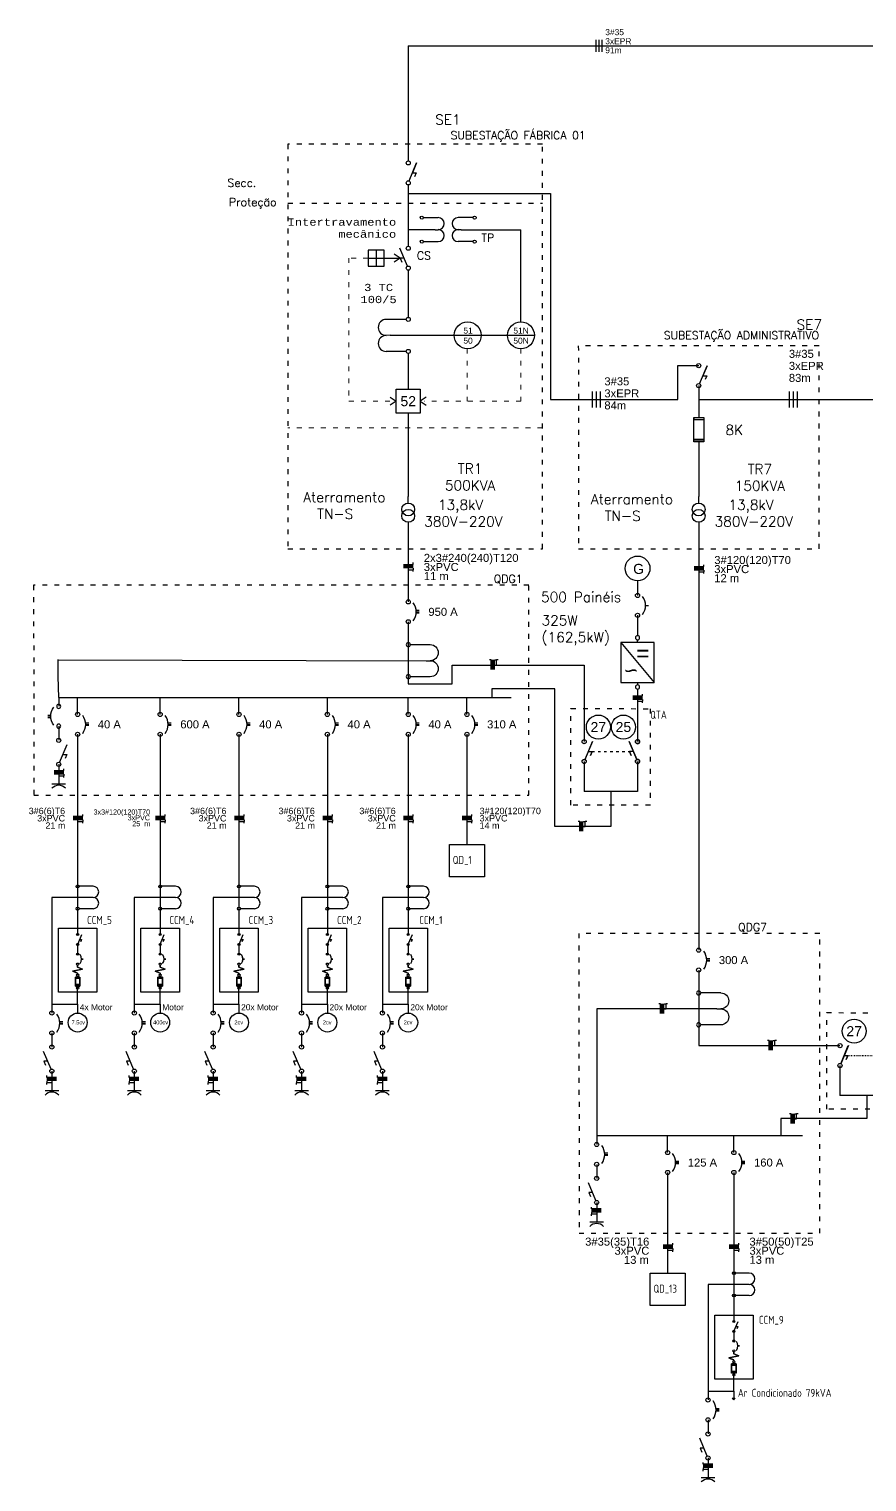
# Model space of a CAD drawing. Header units: millimetres. Extents: x -154 to 667, y 29 to 607.
# Drawn here: x 37.1 to 245.9, y 29.5 to 391.7 of the extents above; entities that cross this region are included whole.
import ezdxf
from ezdxf.enums import TextEntityAlignment as Align

# ---------------------------------------------------------------- set-up
doc = ezdxf.new("R2010")
doc.units = ezdxf.units.MM
doc.header["$LTSCALE"] = 0.1
doc.linetypes.add('ACAD_ISO03W100', pattern=[30, 12, -18])
doc.layers.get('0').update_dxf_attribs({"color": 1})
for name, color, linetype in [('Alimentadores', 1, 'Continuous'), ('barramento mt', 9, 'Continuous'), ('Componentes', 3, 'Continuous'), ('linha 01', 1, 'Continuous'), ('linha01 tracejada', 1, 'ACAD_ISO03W100'), ('SYMS', 245, 'Continuous'), ('textosx', 2, 'Continuous')]:
    doc.layers.add(name, color=color, linetype=linetype)
doc.styles.get("Standard").update_dxf_attribs({"font": 'arial.ttf'})
doc.styles.add('WD', font='romans.shx')
doc.styles.add('WD_IEC', font='isocp2.shx', dxfattribs={"width": 0.9, "height": 4})

# ---------------------------------------------------------------- blocks, each defined once
blk = doc.blocks.new('HFU0')
for p, q in [((-0.188, -0.078), (-0.188, 0.078)), ((-0.188, 0.078), (0.188, 0.078)), ((-0.156, 0.078), (-0.156, -0.078)), ((0.156, 0.078), (0.156, -0.078)), ((0.188, 0.078), (0.188, -0.078)), ((0.188, -0.078), (-0.188, -0.078))]:
    blk.add_line(p, q)
at = {"style": 'WD', "width": 0.7}
for tag, p in [('INST', (0, 0.328)), ('LOC', (0, 0.172)), ('DESC1', (0.007, -0.262)), ('DESC3', (0, -0.578)), ('DESC2', (0.007, -0.419))]:
    blk.add_attdef(tag, text='', height=0.125, dxfattribs=at).set_placement(p, align=Align.CENTER)
at = {"style": 'WD', "flags": 1}
for tag, p in [('X4TERM01', (-0.188, 0)), ('X1TERM02', (0.188, 0))]:
    blk.add_attdef(tag, p, '', height=0.01, dxfattribs=at)
at = {"style": 'WD', "width": 0.7}
blk.add_attdef('RATING1', text='', height=0.0938, dxfattribs=at).set_placement((0, 0), align=Align.MIDDLE_CENTER)
at = {"linetype": 'Continuous', "style": 'WD', "flags": 9}
for tag, p in [('ASSYCODE', (0.156, 0.118)), ('MFG', (0.156, 0.083)), ('CAT', (0.156, 0.102))]:
    blk.add_attdef(tag, text='', height=0.01, dxfattribs=at).set_placement(p, align=Align.CENTER)
at = {"linetype": 'Continuous', "style": 'WD', "width": 0.7, "flags": 8}
blk.add_attdef('TERM01', text='', height=0.1, dxfattribs=at).set_placement((-0.25, -0.016), align=Align.TOP_RIGHT)
blk.add_attdef('TERM02', text='', height=0.1, dxfattribs=at).set_placement((0.25, -0.016), align=Align.TOP_LEFT)
blk = doc.blocks.new('DISJUNTOR')
at = {"layer": 'Componentes', "linetype": 'Continuous'}
for centre in [(226.82, 939), (226.82, 934.05)]:
    blk.add_circle(centre, 0.514, dxfattribs=at)
blk.add_arc((225.08, 936.52), 3.74, 323.1301, 36.8699, dxfattribs=at)
at = {"layer": 'linha 01', "linetype": 'Continuous'}
blk.add_line((228.84, 936.52), (229.58, 936.52), dxfattribs=at)
blk = doc.blocks.new('FIOS')
at = {"layer": 'Alimentadores', "linetype": 'Continuous'}
for p, q in [((-1.15, 0), (1.26, 0)), ((0, 0), (0, -1.34)), ((1.26, 0), (1.26, 0.43)), ((-1.15, -0.24), (1.26, -0.24)), ((-1.15, -0.52), (1.26, -0.52)), ((-1.15, -0.81), (1.26, -0.81)), ((0, -1.34), (1.26, -1.34)), ((1.26, -0.93), (1.26, -1.34)), ((1.26, -1.75), (1.26, -1.34))]:
    blk.add_line(p, q, dxfattribs=at)
blk = doc.blocks.new('HDS11')
for p, q in [((0.126, 0.013), (-0.156, 0.13)), ((0, 0.065), (0, 0.125)), ((0.062, 0.099), (0, 0.125))]:
    blk.add_line(p, q)
for centre in [(-0.155, 0), (0.155, 0)]:
    blk.add_circle(centre, 0.0322)
at = {"style": 'WD', "width": 0.7}
for tag, p in [('INST', (0, 0.625)), ('LOC', (0, 0.469)), ('RATING1', (0, 0.156)), ('XREF', (0, -0.236)), ('DESC1', (0, -0.406)), ('DESC2', (0, -0.562))]:
    blk.add_attdef(tag, text='', height=0.125, dxfattribs=at).set_placement(p, align=Align.CENTER)
at = {"style": 'WD'}
blk.add_attdef('TAG1', text='', height=0.125, dxfattribs=at).set_placement((0, 0.312), align=Align.CENTER)
for tag, p in [('X2LINK', (0, 0.438)), ('X8LINK', (0, -0.016))]:
    blk.add_attdef(tag, p, '', height=0.01, dxfattribs=at)
for tag, p, height, flags in [('X4TERM01', (-0.188, 0), 0.0125, 1), ('X1TERM02', (0.188, 0), 0.0125, 1), ('FAMILY', (0.206, 0.131), 0.01, 9), ('CONTACT', (0.206, 0.04), 0.01, 9)]:
    blk.add_attdef(tag, p, '', height=height, dxfattribs=dict(at, flags=flags))
at = {"linetype": 'Continuous', "style": 'WD', "flags": 9}
for tag, p in [('ASSYCODE', (0.219, 0.062)), ('MFG', (0.228, 0.089)), ('CAT', (0.23, 0.108))]:
    blk.add_attdef(tag, text='', height=0.01, dxfattribs=at).set_placement(p, align=Align.CENTER)
at = {"linetype": 'Continuous', "style": 'WD', "flags": 8}
blk.add_attdef('TERM01', text='', height=0.125, dxfattribs=at).set_placement((-0.25, -0.031), align=Align.TOP_RIGHT)
blk.add_attdef('TERM02', text='', height=0.125, dxfattribs=at).set_placement((0.25, -0.031), align=Align.TOP_LEFT)
blk = doc.blocks.new('*U24')
at = {"layer": 'Componentes'}
for p, q in [((-1, 3.99), (3.97, 3.99)), ((0, 0), (-1, 0)), ((0, 0), (-1, 0)), ((-1, -3.99), (3.97, -3.99))]:
    blk.add_line(p, q, dxfattribs=at)
for centre in [(4.49, 3.97), (4.49, -3.97)]:
    blk.add_circle(centre, 0.514, dxfattribs=at)
for centre in [(-1, 2), (-1, -2)]:
    blk.add_arc(centre, 2, 90, 270, dxfattribs=at)
blk = doc.blocks.new('HCB11ML')
for p, q in [((0, 0.173), (0, 0.126)), ((0.188, 0), (0.25, 0)), ((0.25, 0), (0.312, 0.156)), ((0.312, 0.156), (0.375, -0.156)), ((0.375, -0.156), (0.438, 0)), ((0.438, 0), (0.467, 0)), ((0.562, 0), (0.531, 0)), ((0.562, 0.07), (0.844, 0.07)), ((0.562, -0.07), (0.562, 0.07)), ((0.609, 0.07), (0.609, -0.07)), ((0.797, 0.07), (0.797, -0.07)), ((0.844, 0.07), (0.844, -0.07)), ((0.875, 0), (0.844, 0)), ((0.844, -0.07), (0.562, -0.07))]:
    blk.add_line(p, q)
for centre in [(-0.155, 0), (0.155, 0), (0.499, 0), (0.905, 0)]:
    blk.add_circle(centre, 0.0322)
blk.add_arc((0, -0.109), 0.234, 53.1301, 126.8699)
at = {"style": 'WD', "width": 0.7}
for tag, p in [('INST', (0, 0.826)), ('DESC1', (0, 0.5)), ('DESC2', (0, 0.344)), ('LOC', (0, 0.656)), ('RATING1', (0, -0.188)), ('XREF', (0, -0.344))]:
    blk.add_attdef(tag, text='', height=0.125, dxfattribs=at).set_placement(p, align=Align.CENTER)
at = {"style": 'WD'}
for tag, p in [('TAG1', (0, 0.188)), ('MISC', (0.688, 0.125))]:
    blk.add_attdef(tag, text='', height=0.125, dxfattribs=at).set_placement(p, align=Align.CENTER)
for tag, p, height, flags in [('X4TERM01', (-0.188, 0), 0.0125, 1), ('X2LINK', (0, 0.219), 0.01, 1), ('X8LINK', (0, 0), 0.01, 1), ('FAMILY', (0.205, 0.152), 0.01, 9), ('CONTACT', (0.205, 0.133), 0.01, 9), ('X1TERM02', (0.938, 0), 0.0125, 1)]:
    blk.add_attdef(tag, p, '', height=height, dxfattribs=dict(at, flags=flags))
at = {"linetype": 'Continuous', "style": 'WD', "flags": 9}
for tag, p in [('ASSYCODE', (0.219, 0.062)), ('MFG', (0.228, 0.089)), ('CAT', (0.23, 0.108))]:
    blk.add_attdef(tag, text='', height=0.01, dxfattribs=at).set_placement(p, align=Align.CENTER)
at = {"linetype": 'Continuous', "style": 'WD', "flags": 8}
blk.add_attdef('TERM01', text='', height=0.125, dxfattribs=at).set_placement((-0.25, -0.031), align=Align.TOP_RIGHT)
blk.add_attdef('TERM02', text='', height=0.125, dxfattribs=at).set_placement((1, -0.031), align=Align.TOP_LEFT)
blk = doc.blocks.new('HXF1PT')
for p, q in [((-0.25, 0.344), (-0.25, 0.032)), ((0, 0.344), (0, 0.281)), ((0.25, 0.344), (0.25, 0.032))]:
    blk.add_line(p, q)
for centre in [(-0.249, 0), (0.249, 0)]:
    blk.add_circle(centre, 0.0322)
for centre in [(-0.125, 0.344), (0.125, 0.344)]:
    blk.add_arc(centre, 0.125, 0, 180)
at = {"style": 'WD', "width": 0.7}
for tag, p in [('INST', (-0.388, 0.577)), ('DESC1', (-0.388, 0.252)), ('LOC', (-0.388, 0.408)), ('DESC2', (-0.388, 0.095))]:
    blk.add_attdef(tag, text='', height=0.125, dxfattribs=at).set_placement(p, align=Align.RIGHT)
at = {"style": 'WD'}
for tag, p, height, flags in [('X4TERM01', (-0.281, 0), 0.0125, 1), ('X1TERM02', (0.281, 0), 0.0125, 1), ('FAMILY', (0.304, 0.191), 0.01, 9), ('X8TERM01', (-0.249, -0.032), 0.0125, 1), ('X8TERM02', (0.249, -0.032), 0.0125, 1)]:
    blk.add_attdef(tag, p, '', height=height, dxfattribs=dict(at, flags=flags))
blk.add_attdef('TYPE', text='', height=0.125, dxfattribs=at).set_placement((0, 0.125), align=Align.CENTER)
at = {"linetype": 'Continuous', "style": 'WD', "flags": 9}
for tag, p in [('ASSYCODE', (0.329, 0.119)), ('MFG', (0.327, 0.143)), ('CAT', (0.329, 0.162))]:
    blk.add_attdef(tag, text='', height=0.01, dxfattribs=at).set_placement(p, align=Align.CENTER)
at = {"style": 'WD'}
blk.add_attdef('TAG1', (0.368, 0.188), '', height=0.125, dxfattribs=at)
at = {"style": 'WD', "width": 0.7}
blk.add_attdef('RATING1', (0.368, 0.031), '', height=0.125, dxfattribs=at)
at = {"linetype": 'Continuous', "style": 'WD', "flags": 8}
for tag, p in [('TERM01', (-0.188, -0.031)), ('TERM02', (0.328, -0.031))]:
    blk.add_attdef(tag, text='', height=0.125, dxfattribs=at).set_placement(p, align=Align.TOP_LEFT)
blk = doc.blocks.new('inversor')
at = {"layer": 'Componentes', "linetype": 'Continuous'}
for p, q in [((4.13, -1.17), (-4.13, -11.12)), ((0, -1.17), (0, -0.51)), ((0, -11.12), (0, -11.77))]:
    blk.add_line(p, q, dxfattribs=at)
blk.add_lwpolyline([(-4.13, -1.17), (4.13, -1.17), (4.13, -11.12), (-4.13, -11.12)], close=True, dxfattribs=at)
for centre in [(0, 0), (0, -12.28)]:
    blk.add_circle(centre, 0.514, dxfattribs=at)
at = {"layer": 'Componentes', "linetype": 'Continuous', "char_height": 4, "attachment_point": 1}
for s, insert in [('=', (-2.95, -1.85)), ('~', (0, -6.14))]:
    blk.add_mtext_dynamic_manual_height_columns(s, width=7.7773, gutter_width=12.5, heights=[0], dxfattribs=dict(at, insert=insert))
blk = doc.blocks.new('FFF')
at = {"layer": 'textosx'}
for p, q in [((0, 0), (4, 0)), ((1, -2), (1, 2)), ((2, -2), (2, 2)), ((3, -2), (3, 2))]:
    blk.add_line(p, q, dxfattribs=at)
for tag, p in [('BITOLA', (0.87, 11.36)), ('DUTO', (0.87, 8.36)), ('DISTANCIA', (0.87, 5.36))]:
    blk.add_attdef(tag, text='', height=2, dxfattribs=at).set_placement(p, align=Align.MIDDLE_LEFT)
blk = doc.blocks.new('ESPECIFICACAO')
for tag, p in [('DUTO', (3.88, 1.62)), ('BITOLA', (3.88, -0.65)), ('DIST', (3.88, -2.92))]:
    blk.add_attdef(tag, text='', height=2).set_placement(p, align=Align.MIDDLE_LEFT)
blk = doc.blocks.new('especificacao disjuntor')
blk.add_attdef('CORRENTE', text='', height=2).set_placement((5.02, -2.48), align=Align.MIDDLE_LEFT)

msp = doc.modelspace()

# ---------------------------------------------------------------- linework, layer by layer
for p, q in [((142.5, 228.49), (142.5, 233.15)), ((142.5, 233.15), (175.4, 233.15)), ((175.4, 233.15), (175.4, 214.06)), ((131.55, 230.26), (131.55, 228.49)), ((131.55, 228.49), (142.5, 228.49)), ((168.05, 227.23), (152.4, 227.23)), ((152.4, 227.23), (152.4, 225.07)), ((168.05, 192.86), (168.05, 227.23)), ((182.05, 195.88), (182.05, 192.86)), ((182.05, 192.86), (168.05, 192.86))]:
    msp.add_line(p, q)
at = {"linetype": 'ACAD_ISO03W100', "ltscale": 0.13}
msp.add_line((241.15, 135.78), (250.46, 135.78), dxfattribs=at)
at = {"ltscale": 0.13}
for p, q in [((212.71, 71.1), (212.71, 69.5)), ((212.71, 67.03), (212.71, 65.43)), ((212.71, 65.43), (212.71, 64.63))]:
    msp.add_line(p, q, dxfattribs=at)
at = {"layer": 'Alimentadores', "linetype": 'Continuous'}
for p, q in [((131.55, 387.54), (271.65, 387.54)), ((198.75, 299.37), (198.75, 307.78)), ((198.75, 307.78), (203.94, 307.78)), ((166.98, 299.37), (173.95, 299.37)), ((173.95, 299.37), (198.75, 299.37)), ((203.94, 299.37), (233.95, 299.37)), ((233.95, 299.37), (251.99, 299.37)), ((131.55, 267.15), (131.55, 248.89)), ((203.94, 267.15), (203.94, 162.07)), ((188.7, 254.13), (188.7, 250.49)), ((134.31, 246.71), (133.54, 246.71)), ((131.55, 243.93), (131.55, 230.26)), ((134.31, 246.11), (133.54, 246.11)), ((188.7, 245.54), (188.7, 240.46)), ((44.27, 230.26), (44.27, 234.5)), ((44.27, 234.45), (137.04, 234.23)), ((44.45, 225.07), (44.27, 230.26)), ((131.55, 230.26), (131.55, 230.26)), ((44.45, 225.07), (44.45, 222.86)), ((49.16, 220.84), (49.16, 225.07)), ((69.72, 220.84), (69.72, 225.07)), ((89.37, 220.84), (89.37, 225.07)), ((111.4, 220.84), (111.4, 225.07)), ((131.55, 220.84), (131.55, 225.07)), ((146.18, 220.84), (146.18, 225.07)), ((188.7, 227.15), (188.7, 222.27)), ((41.69, 220.69), (42.46, 220.69)), ((41.69, 220.08), (42.46, 220.08)), ((44.45, 217.91), (44.45, 214.39)), ((51.92, 218.66), (51.15, 218.66)), ((51.92, 218.06), (51.15, 218.06)), ((72.48, 218.66), (71.7, 218.66)), ((72.48, 218.06), (71.7, 218.06)), ((92.13, 218.66), (91.35, 218.66)), ((92.13, 218.06), (91.35, 218.06)), ((114.16, 218.66), (113.38, 218.66)), ((114.16, 218.06), (113.38, 218.06)), ((134.31, 218.66), (133.54, 218.66)), ((134.31, 218.06), (133.54, 218.06)), ((148.93, 218.66), (148.16, 218.66)), ((148.93, 218.06), (148.16, 218.06)), ((49.16, 215.88), (49.16, 177.62)), ((69.72, 215.88), (69.72, 177.62)), ((89.37, 215.88), (89.37, 177.62)), ((111.4, 215.88), (111.4, 177.62)), ((131.55, 215.88), (131.55, 177.62)), ((146.18, 215.88), (146.18, 188.41)), ((44.45, 208.4), (44.45, 203.49)), ((182.05, 198.28), (182.05, 195.88)), ((49.16, 177.98), (49.16, 167.54)), ((69.72, 177.98), (69.72, 167.54)), ((89.37, 177.98), (89.37, 167.54)), ((111.4, 177.98), (111.4, 167.54)), ((131.55, 177.98), (131.55, 167.54)), ((52.3, 175.19), (42.73, 175.19)), ((42.73, 175.19), (42.73, 148.59)), ((72.86, 175.19), (63.28, 175.19)), ((63.28, 175.19), (63.28, 148.59)), ((92.51, 175.19), (82.93, 175.19)), ((82.93, 175.19), (82.93, 148.59)), ((114.54, 175.19), (104.96, 175.19)), ((104.96, 175.19), (104.96, 148.59)), ((134.69, 175.19), (125.12, 175.19)), ((125.12, 175.19), (125.12, 148.59)), ((206.7, 159.89), (205.92, 159.89)), ((203.94, 157.11), (203.94, 138.26)), ((206.7, 159.29), (205.92, 159.29)), ((49.16, 148.59), (49.16, 152.61)), ((69.72, 148.59), (69.72, 152.61)), ((89.37, 148.59), (89.37, 152.61)), ((111.4, 148.59), (111.4, 152.61)), ((131.55, 148.59), (131.55, 152.61)), ((42.73, 148.59), (49.16, 148.59)), ((42.73, 148.59), (42.73, 146.38)), ((49.16, 148.59), (49.16, 146.38)), ((63.28, 148.59), (69.72, 148.59)), ((63.28, 148.59), (63.28, 146.38)), ((69.72, 148.59), (69.72, 146.38)), ((82.93, 148.59), (89.37, 148.59)), ((82.93, 148.59), (82.93, 146.38)), ((89.37, 148.59), (89.37, 146.38)), ((104.96, 148.59), (111.4, 148.59)), ((104.96, 148.59), (104.96, 146.38)), ((111.4, 148.59), (111.4, 146.38)), ((125.12, 148.59), (131.55, 148.59)), ((125.12, 148.59), (125.12, 146.38)), ((131.55, 148.59), (131.55, 146.38)), ((208.43, 147.42), (178.52, 147.42)), ((178.52, 147.42), (178.52, 115.84)), ((42.73, 141.42), (42.73, 137.91)), ((45.48, 144.2), (44.71, 144.2)), ((45.48, 143.6), (44.71, 143.6)), ((63.28, 141.42), (63.28, 137.91)), ((66.04, 144.2), (65.27, 144.2)), ((66.04, 143.6), (65.27, 143.6)), ((82.93, 141.42), (82.93, 137.91)), ((85.69, 144.2), (84.92, 144.2)), ((85.69, 143.6), (84.92, 143.6)), ((104.96, 141.42), (104.96, 137.91)), ((107.72, 144.2), (106.95, 144.2)), ((107.72, 143.6), (106.95, 143.6)), ((125.12, 141.42), (125.12, 137.91)), ((127.87, 144.2), (127.1, 144.2)), ((127.87, 143.6), (127.1, 143.6)), ((203.94, 138.26), (239.15, 138.26)), ((42.73, 131.91), (42.73, 127)), ((63.28, 131.91), (63.28, 127)), ((82.93, 131.91), (82.93, 127)), ((104.96, 131.91), (104.96, 127)), ((125.12, 131.91), (125.12, 127)), ((245.8, 120.07), (224.44, 120.07)), ((224.44, 120.07), (224.44, 115.84)), ((245.8, 122.48), (245.8, 120.07)), ((178.52, 115.84), (178.52, 113.63)), ((196.2, 111.6), (196.2, 115.84)), ((212.71, 111.6), (212.71, 115.84)), ((178.52, 108.67), (178.52, 105.16)), ((181.27, 111.45), (180.5, 111.45)), ((181.27, 110.85), (180.5, 110.85)), ((198.95, 109.42), (198.18, 109.42)), ((198.95, 108.82), (198.18, 108.82)), ((215.46, 109.42), (214.69, 109.42)), ((215.46, 108.82), (214.69, 108.82)), ((196.2, 106.64), (196.2, 81.53)), ((212.71, 106.64), (212.71, 81.53)), ((178.52, 99.16), (178.52, 94.25)), ((212.71, 95.66), (212.71, 88.6)), ((212.71, 81.53), (212.71, 71.1)), ((215.85, 78.75), (206.27, 78.75)), ((206.27, 78.75), (206.27, 52.15)), ((212.71, 52.15), (212.71, 56.17)), ((206.27, 52.15), (212.71, 52.15)), ((206.27, 52.15), (206.27, 49.94)), ((212.71, 52.15), (212.71, 49.94)), ((209.03, 47.76), (208.25, 47.76)), ((209.03, 47.16), (208.25, 47.16)), ((206.27, 44.98), (206.27, 41.46)), ((206.27, 35.47), (206.27, 30.56))]:
    msp.add_line(p, q, dxfattribs=at)
at = {"layer": 'barramento mt', "linetype": 'Continuous', "lineweight": 30}
for p, q in [((44.45, 225.07), (157.22, 225.07)), ((178.45, 115.84), (229.79, 115.84))]:
    msp.add_line(p, q, dxfattribs=at)
at = {"layer": 'Componentes', "linetype": 'Continuous'}
for p, q in [((131.75, 353.82), (133.62, 358.31)), ((133.62, 358.31), (132.59, 355.82)), ((132.59, 355.82), (133.54, 355.82)), ((133.54, 355.82), (133.13, 354.83)), ((204.14, 303.28), (206.01, 307.77)), ((206.01, 307.77), (204.98, 305.28)), ((204.98, 305.28), (205.93, 305.28)), ((205.93, 305.28), (205.52, 304.29)), ((202.69, 294.82), (205.19, 294.82)), ((202.69, 288.84), (202.69, 294.82)), ((202.69, 294.82), (202.69, 294.33)), ((202.69, 294.33), (205.19, 294.33)), ((205.19, 294.82), (205.19, 288.84)), ((205.19, 294.33), (205.19, 289.34)), ((205.19, 289.34), (202.69, 289.34)), ((205.19, 288.84), (202.69, 288.84)), ((131.55, 273.54), (131.55, 275.13)), ((203.94, 273.54), (203.94, 275.13)), ((131.55, 268.75), (131.55, 267.15)), ((203.94, 268.75), (203.94, 267.15)), ((177.48, 214.07), (175.6, 209.58)), ((186.63, 214.07), (188.5, 209.58)), ((44.65, 208.87), (46.51, 213.33)), ((45.48, 210.86), (46.43, 210.86)), ((46.43, 210.86), (46.02, 209.87)), ((176.44, 211.58), (177.4, 211.58)), ((177.4, 211.58), (176.98, 210.59)), ((187.66, 211.58), (186.71, 211.58)), ((186.71, 211.58), (187.12, 210.59)), ((42.75, 203.49), (46.15, 203.49)), ((49.26, 163.71), (50.2, 165.95)), ((49.68, 164.71), (50.16, 164.71)), ((50.16, 164.71), (49.95, 164.21)), ((69.82, 163.71), (70.76, 165.95)), ((70.24, 164.71), (70.72, 164.71)), ((70.72, 164.71), (70.51, 164.21)), ((89.47, 163.71), (90.41, 165.95)), ((89.89, 164.71), (90.37, 164.71)), ((90.37, 164.71), (90.16, 164.21)), ((111.5, 163.71), (112.44, 165.95)), ((111.92, 164.71), (112.4, 164.71)), ((112.4, 164.71), (112.19, 164.21)), ((131.65, 163.71), (132.59, 165.95)), ((132.07, 164.71), (132.55, 164.71)), ((132.55, 164.71), (132.34, 164.21)), ((50.17, 159.84), (50.54, 159.84)), ((70.73, 159.84), (71.1, 159.84)), ((90.38, 159.84), (90.75, 159.84)), ((112.41, 159.84), (112.78, 159.84)), ((132.56, 159.84), (132.93, 159.84)), ((47.92, 156.85), (50.41, 157.34)), ((49.16, 156.35), (47.92, 156.85)), ((49.16, 157.84), (49.16, 158.34)), ((50.41, 157.34), (49.16, 157.84)), ((49.16, 156.11), (49.16, 156.35)), ((68.47, 156.85), (70.97, 157.34)), ((69.72, 156.35), (68.47, 156.85)), ((69.72, 157.84), (69.72, 158.34)), ((70.97, 157.34), (69.72, 157.84)), ((69.72, 156.11), (69.72, 156.35)), ((88.12, 156.85), (90.62, 157.34)), ((89.37, 156.35), (88.12, 156.85)), ((89.37, 157.84), (89.37, 158.34)), ((90.62, 157.34), (89.37, 157.84)), ((89.37, 156.11), (89.37, 156.35)), ((110.15, 156.85), (112.65, 157.34)), ((111.4, 156.35), (110.15, 156.85)), ((111.4, 157.84), (111.4, 158.34)), ((112.65, 157.34), (111.4, 157.84)), ((111.4, 156.11), (111.4, 156.35)), ((130.31, 156.85), (132.8, 157.34)), ((131.55, 156.35), (130.31, 156.85)), ((131.55, 157.84), (131.55, 158.34)), ((132.8, 157.34), (131.55, 157.84)), ((131.55, 156.11), (131.55, 156.35)), ((48.6, 155.35), (48.6, 153.1)), ((49.72, 155.35), (48.6, 155.35)), ((48.6, 155.35), (48.6, 153.48)), ((49.72, 154.98), (48.6, 154.98)), ((48.6, 153.48), (49.72, 153.48)), ((48.6, 153.1), (49.72, 153.1)), ((49.16, 155.6), (49.16, 155.35)), ((49.16, 152.87), (49.16, 153.1)), ((49.72, 153.1), (49.72, 155.35)), ((49.72, 153.48), (49.72, 154.98)), ((69.16, 155.35), (69.16, 153.1)), ((70.28, 155.35), (69.16, 155.35)), ((69.16, 155.35), (69.16, 153.48)), ((70.28, 154.98), (69.16, 154.98)), ((69.16, 153.48), (70.28, 153.48)), ((69.16, 153.1), (70.28, 153.1)), ((69.72, 155.6), (69.72, 155.35)), ((69.72, 152.87), (69.72, 153.1)), ((70.28, 153.1), (70.28, 155.35)), ((70.28, 153.48), (70.28, 154.98)), ((88.81, 155.35), (88.81, 153.1)), ((89.93, 155.35), (88.81, 155.35)), ((88.81, 155.35), (88.81, 153.48)), ((89.93, 154.98), (88.81, 154.98)), ((88.81, 153.48), (89.93, 153.48)), ((88.81, 153.1), (89.93, 153.1)), ((89.37, 155.6), (89.37, 155.35)), ((89.37, 152.87), (89.37, 153.1)), ((89.93, 153.1), (89.93, 155.35)), ((89.93, 153.48), (89.93, 154.98)), ((110.84, 155.35), (110.84, 153.1)), ((111.96, 155.35), (110.84, 155.35)), ((110.84, 155.35), (110.84, 153.48)), ((111.96, 154.98), (110.84, 154.98)), ((110.84, 153.48), (111.96, 153.48)), ((110.84, 153.1), (111.96, 153.1)), ((111.4, 155.6), (111.4, 155.35)), ((111.4, 152.87), (111.4, 153.1)), ((111.96, 153.1), (111.96, 155.35)), ((111.96, 153.48), (111.96, 154.98)), ((130.99, 155.35), (130.99, 153.1)), ((132.11, 155.35), (130.99, 155.35)), ((130.99, 155.35), (130.99, 153.48)), ((132.11, 154.98), (130.99, 154.98)), ((130.99, 153.48), (132.11, 153.48)), ((130.99, 153.1), (132.11, 153.1)), ((131.55, 155.6), (131.55, 155.35)), ((131.55, 152.87), (131.55, 153.1)), ((132.11, 153.1), (132.11, 155.35)), ((132.11, 153.48), (132.11, 154.98)), ((241.23, 138.27), (239.35, 133.77)), ((42.52, 132.38), (40.66, 136.84)), ((41.69, 134.38), (40.75, 134.38)), ((40.75, 134.38), (41.16, 133.39)), ((63.08, 132.38), (61.22, 136.84)), ((62.25, 134.38), (61.3, 134.38)), ((61.3, 134.38), (61.71, 133.39)), ((82.73, 132.38), (80.87, 136.84)), ((81.9, 134.38), (80.95, 134.38)), ((80.95, 134.38), (81.36, 133.39)), ((104.76, 132.38), (102.9, 136.84)), ((103.93, 134.38), (102.98, 134.38)), ((102.98, 134.38), (103.39, 133.39)), ((124.91, 132.38), (123.05, 136.84)), ((124.08, 134.38), (123.14, 134.38)), ((123.14, 134.38), (123.55, 133.39)), ((240.19, 135.78), (241.15, 135.78)), ((241.15, 135.78), (240.73, 134.78)), ((44.43, 127), (41.03, 127)), ((64.98, 127), (61.58, 127)), ((84.63, 127), (81.23, 127)), ((106.66, 127), (103.26, 127)), ((126.82, 127), (123.42, 127)), ((178.31, 99.63), (176.46, 104.09)), ((177.49, 101.62), (176.54, 101.62)), ((176.54, 101.62), (176.95, 100.63)), ((180.22, 94.25), (176.82, 94.25)), ((212.81, 67.26), (213.75, 69.51)), ((213.23, 68.26), (213.7, 68.26)), ((213.7, 68.26), (213.5, 67.77)), ((212.71, 61.4), (212.71, 61.9)), ((213.72, 63.39), (214.09, 63.39)), ((211.46, 60.4), (213.95, 60.9)), ((212.71, 59.9), (211.46, 60.4)), ((212.15, 58.9), (212.15, 56.66)), ((213.27, 58.9), (212.15, 58.9)), ((212.15, 58.9), (212.15, 57.03)), ((213.27, 58.53), (212.15, 58.53)), ((213.95, 60.9), (212.71, 61.4)), ((212.71, 59.67), (212.71, 59.9)), ((212.71, 59.15), (212.71, 58.9)), ((213.27, 56.66), (213.27, 58.9)), ((213.27, 57.03), (213.27, 58.53)), ((212.15, 57.03), (213.27, 57.03)), ((212.15, 56.66), (213.27, 56.66)), ((212.71, 56.43), (212.71, 56.66)), ((212.71, 49.94), (212.36, 50.5)), ((212.71, 49.94), (213.06, 50.5)), ((206.07, 35.94), (204.21, 40.4)), ((205.24, 37.93), (204.29, 37.93)), ((204.29, 37.93), (204.7, 36.94)), ((207.97, 30.56), (204.57, 30.56))]:
    msp.add_line(p, q, dxfattribs=at)
at = {"layer": 'Componentes'}
for p, q in [((135.31, 344.68), (139.04, 344.68)), ((147.7, 344.68), (143.97, 344.68)), ((138.1, 341.67), (138.01, 341.67)), ((138.29, 341.67), (138.1, 341.67)), ((138.29, 341.67), (139.04, 341.68)), ((144.72, 341.67), (143.97, 341.68)), ((131.34, 332.57), (129.47, 337.06)), ((135.31, 338.69), (139.04, 338.69)), ((147.7, 338.69), (143.97, 338.69)), ((130.51, 334.58), (129.55, 334.58)), ((129.55, 334.58), (129.97, 333.58)), ((131.03, 319.31), (126.06, 319.31)), ((127.06, 315.35), (126.06, 315.32)), ((131.03, 311.33), (126.06, 311.33))]:
    msp.add_line(p, q, dxfattribs=at)
at = {"layer": 'Componentes', "ltscale": 0.13}
for p, q in [((49.16, 167.54), (49.16, 165.95)), ((69.72, 167.54), (69.72, 165.95)), ((89.37, 167.54), (89.37, 165.95)), ((111.4, 167.54), (111.4, 165.95)), ((131.55, 167.54), (131.55, 165.95)), ((49.16, 163.47), (49.16, 161.88)), ((69.72, 163.47), (69.72, 161.88)), ((89.37, 163.47), (89.37, 161.88)), ((111.4, 163.47), (111.4, 161.88)), ((131.55, 163.47), (131.55, 161.88)), ((49.16, 161.88), (49.16, 161.08)), ((69.72, 161.88), (69.72, 161.08)), ((89.37, 161.88), (89.37, 161.08)), ((111.4, 161.88), (111.4, 161.08)), ((131.55, 161.88), (131.55, 161.08))]:
    msp.add_line(p, q, dxfattribs=at)
at = {"layer": 'Componentes'}
msp.add_lwpolyline([(128.56, 301.9), (134.54, 301.9), (134.54, 295.92), (128.56, 295.92)], close=True, dxfattribs=at)
at = {"layer": 'Componentes', "linetype": 'Continuous'}
for points in [[(141.82, 188.41), (150.53, 188.41), (150.53, 180.33), (141.82, 180.33)], [(191.84, 81.53), (200.55, 81.53), (200.55, 73.46), (191.84, 73.46)]]:
    msp.add_lwpolyline(points, close=True, dxfattribs=at)
at = {"layer": 'Componentes', "ltscale": 0.13}
for points in [[(44.37, 167.54), (53.95, 167.54), (53.95, 151.58), (44.37, 151.58)], [(64.93, 167.54), (74.51, 167.54), (74.51, 151.58), (64.93, 151.58)], [(84.58, 167.54), (94.16, 167.54), (94.16, 151.58), (84.58, 151.58)], [(106.61, 167.54), (116.19, 167.54), (116.19, 151.58), (106.61, 151.58)], [(126.76, 167.54), (136.34, 167.54), (136.34, 151.58), (126.76, 151.58)], [(207.92, 71.1), (217.5, 71.1), (217.5, 55.14), (207.92, 55.14)]]:
    msp.add_lwpolyline(points, close=True, dxfattribs=at)
at = {"layer": 'Componentes', "linetype": 'Continuous'}
for centre, radius in [((131.55, 358.32), 0.514), ((131.55, 353.34), 0.514), ((203.94, 307.78), 0.514), ((203.94, 302.8), 0.514), ((131.55, 271.94), 1.6), ((131.55, 270.34), 1.6), ((203.94, 271.94), 1.6), ((203.94, 270.34), 1.6), ((178.93, 217.68), 2.99), ((185.17, 217.68), 2.99), ((44.45, 214.39), 0.514), ((175.4, 214.06), 0.514), ((188.7, 214.06), 0.514), ((44.45, 208.4), 0.514), ((175.4, 209.11), 0.514), ((188.7, 209.11), 0.514), ((49.16, 165.95), 0.257), ((49.16, 163.47), 0.257), ((69.72, 165.95), 0.257), ((69.72, 163.47), 0.257), ((89.37, 165.95), 0.257), ((89.37, 163.47), 0.257), ((111.4, 165.95), 0.257), ((111.4, 163.47), 0.257), ((131.55, 165.95), 0.257), ((131.55, 163.47), 0.257), ((49.16, 161.08), 0.257), ((69.72, 161.08), 0.257), ((89.37, 161.08), 0.257), ((111.4, 161.08), 0.257), ((131.55, 161.08), 0.257), ((49.16, 158.6), 0.257), ((49.16, 155.86), 0.257), ((69.72, 158.6), 0.257), ((69.72, 155.86), 0.257), ((89.37, 158.6), 0.257), ((89.37, 155.86), 0.257), ((111.4, 158.6), 0.257), ((111.4, 155.86), 0.257), ((131.55, 158.6), 0.257), ((131.55, 155.86), 0.257), ((49.16, 152.61), 0.257), ((69.72, 152.61), 0.257), ((89.37, 152.61), 0.257), ((111.4, 152.61), 0.257), ((131.55, 152.61), 0.257), ((49.16, 144.02), 2.36), ((69.72, 144.02), 2.36), ((89.37, 144.02), 2.36), ((111.4, 144.02), 2.36), ((131.55, 144.02), 2.36), ((242.68, 141.87), 2.99), ((42.73, 137.91), 0.514), ((63.28, 137.91), 0.514), ((82.93, 137.91), 0.514), ((104.96, 137.91), 0.514), ((125.12, 137.91), 0.514), ((239.15, 138.26), 0.514), ((42.73, 131.91), 0.514), ((63.28, 131.91), 0.514), ((82.93, 131.91), 0.514), ((104.96, 131.91), 0.514), ((125.12, 131.91), 0.514), ((239.15, 133.3), 0.514), ((178.52, 105.16), 0.514), ((178.52, 99.16), 0.514), ((212.71, 69.5), 0.257), ((212.71, 67.03), 0.257), ((212.71, 64.63), 0.257), ((212.71, 62.15), 0.257), ((212.71, 59.41), 0.257), ((212.71, 56.17), 0.257), ((206.27, 41.46), 0.514), ((206.27, 35.47), 0.514)]:
    msp.add_circle(centre, radius, dxfattribs=at)
at = {"layer": 'Componentes'}
for centre, radius in [((134.92, 344.68), 0.386), ((148.09, 344.68), 0.386), ((131.55, 337.05), 0.514), ((134.92, 338.69), 0.386), ((148.09, 338.69), 0.386), ((131.55, 332.1), 0.514), ((131.55, 319.31), 0.514), ((146.36, 315.35), 3.35), ((159.63, 315.35), 3.35), ((131.55, 311.33), 0.514)]:
    msp.add_circle(centre, radius, dxfattribs=at)
at = {"layer": 'Componentes', "linetype": 'Continuous', "lineweight": 30}
msp.add_circle((188.7, 257.22), 3.09, dxfattribs=at)
at = {"layer": 'Componentes'}
for centre, radius, start, end in [((139.04, 343.18), 1.5, 270, 90), ((143.97, 343.18), 1.5, 90, 270), ((139.04, 340.19), 1.5, 270, 90), ((143.97, 340.19), 1.5, 90, 270), ((126.06, 317.32), 2, 90, 270), ((126.06, 313.32), 2, 90, 270)]:
    msp.add_arc(centre, radius, start, end, dxfattribs=at)
at = {"layer": 'Componentes', "linetype": 'Continuous'}
for centre, radius, start, end in [((44.45, 200.82), 2.34, 43.3011, 136.6989), ((48.29, 159.84), 1.87, 323.1301, 36.8699), ((68.85, 159.84), 1.87, 323.1301, 36.8699), ((88.5, 159.84), 1.87, 323.1301, 36.8699), ((110.53, 159.84), 1.87, 323.1301, 36.8699), ((130.68, 159.84), 1.87, 323.1301, 36.8699), ((42.73, 124.34), 2.34, 43.3011, 136.6989), ((63.28, 124.34), 2.34, 43.3011, 136.6989), ((82.93, 124.34), 2.34, 43.3011, 136.6989), ((104.96, 124.34), 2.34, 43.3011, 136.6989), ((125.12, 124.34), 2.34, 43.3011, 136.6989), ((178.52, 91.59), 2.34, 43.3011, 136.6989), ((211.83, 63.39), 1.87, 323.1301, 36.8699), ((206.27, 27.89), 2.34, 43.3011, 136.6989)]:
    msp.add_arc(centre, radius, start, end, dxfattribs=at)
at = {"layer": 'linha 01'}
for p, q in [((131.55, 387.54), (131.55, 358.83)), ((131.55, 352.83), (131.55, 337.57)), ((131.55, 350.69), (166.98, 350.69)), ((166.98, 350.69), (166.98, 299.37)), ((138.01, 341.67), (131.55, 341.67)), ((144.72, 341.67), (159.61, 341.67)), ((159.6, 318.67), (159.61, 341.67)), ((121.55, 334.58), (125.55, 334.58)), ((123.55, 336.58), (123.55, 332.58)), ((125.55, 334.58), (129.55, 334.58)), ((129.55, 334.58), (128.06, 335.57)), ((129.55, 334.58), (128.06, 333.58)), ((131.55, 331.58), (131.55, 319.83)), ((127.06, 315.35), (162.98, 315.36)), ((131.55, 310.81), (131.55, 301.9)), ((127.06, 299.91), (128.56, 298.91)), ((128.56, 298.91), (127.06, 297.91)), ((136.04, 299.91), (134.54, 298.91)), ((134.54, 298.91), (136.04, 297.91)), ((131.55, 295.92), (131.55, 288.84))]:
    msp.add_line(p, q, dxfattribs=at)
at = {"layer": 'linha 01', "ltscale": 0.13}
for p, q in [((203.94, 302.8), (203.94, 294.82)), ((131.55, 288.84), (131.55, 275.13)), ((203.94, 288.84), (203.94, 275.13)), ((188.7, 222.27), (188.7, 214.06)), ((175.4, 209.11), (175.4, 201.61)), ((188.7, 209.11), (188.7, 201.61)), ((188.7, 201.61), (175.4, 201.61)), ((182.05, 201.61), (182.05, 198.28)), ((239.15, 133.3), (239.15, 125.8)), ((252.45, 125.8), (239.15, 125.8)), ((245.8, 125.8), (245.8, 122.48))]:
    msp.add_line(p, q, dxfattribs=at)
at = {"layer": 'linha 01'}
msp.add_lwpolyline([(125.55, 336.58), (121.55, 336.58), (121.55, 332.58), (125.55, 332.58)], close=True, dxfattribs=at)
at = {"layer": 'linha01 tracejada'}
msp.add_line((101.55, 348.25), (164.99, 348.25), dxfattribs=at)
at = {"layer": 'linha01 tracejada', "linetype": 'ACAD_ISO03W100', "lineweight": 13}
for p, q in [((121.55, 334.58), (116.78, 334.58)), ((116.78, 334.58), (116.78, 298.91)), ((146.27, 312.01), (146.27, 298.91)), ((159.63, 312.01), (159.63, 298.92)), ((116.78, 298.91), (128.56, 298.91)), ((159.63, 298.92), (135.54, 298.91)), ((165, 292.24), (101.56, 292.24))]:
    msp.add_line(p, q, dxfattribs=at)
at = {"layer": 'linha01 tracejada', "linetype": 'ACAD_ISO03W100', "ltscale": 0.5}
msp.add_line((177.4, 211.58), (186.71, 211.58), dxfattribs=at)
at = {"layer": 'linha01 tracejada', "linetype": 'ACAD_ISO03W100'}
for points in [[(101.57, 262.14), (165.02, 262.14), (164.99, 362.96), (101.55, 362.96)], [(173.97, 262.14), (233.97, 262.14), (233.94, 312.75), (173.94, 312.75)], [(38.22, 200.71), (161.61, 200.71), (161.58, 253.04), (38.19, 253.04)], [(172.11, 222.3), (191.85, 222.26), (191.85, 198.19), (172.11, 198.23)], [(174.12, 91.51), (234.12, 91.51), (234.09, 166.22), (174.09, 166.22)], [(235.86, 146.49), (255.6, 146.46), (255.6, 122.39), (235.86, 122.42)]]:
    msp.add_lwpolyline(points, close=True, dxfattribs=at)

# ---------------------------------------------------------------- block references
for name, p, values in [('FFF', (225.54, 299.37), {'DISTANCIA': '83m', 'DUTO': '3xEPR', 'BITOLA': '3#35'}), ('ESPECIFICACAO', (131.55, 258.24), {'DUTO': '2x3#240(240)T120', 'BITOLA': '3xPVC', 'DIST': '11 m'}), ('ESPECIFICACAO', (203.94, 257.71), {'DUTO': '3#120(120)T70', 'BITOLA': '3xPVC', 'DIST': '12 m'}), ('especificacao disjuntor', (131.55, 248.89), {'CORRENTE': '950 A'}), ('especificacao disjuntor', (49.16, 220.84), {'CORRENTE': '40 A'}), ('especificacao disjuntor', (69.72, 220.84), {'CORRENTE': '600 A'}), ('especificacao disjuntor', (89.37, 220.84), {'CORRENTE': '40 A'}), ('especificacao disjuntor', (111.4, 220.84), {'CORRENTE': '40 A'}), ('especificacao disjuntor', (131.55, 220.84), {'CORRENTE': '40 A'}), ('especificacao disjuntor', (146.18, 220.84), {'CORRENTE': '310 A'}), ('especificacao disjuntor', (203.94, 162.07), {'CORRENTE': '300 A'}), ('especificacao disjuntor', (196.2, 111.6), {'CORRENTE': '125 A'}), ('especificacao disjuntor', (212.71, 111.6), {'CORRENTE': '160 A'}), ('ESPECIFICACAO', (212.71, 87.79), {'DUTO': '3#50(50)T25', 'BITOLA': '3xPVC', 'DIST': '13 m'})]:
    msp.add_blockref(name, p).add_auto_attribs(values)
ref = msp.add_blockref('FFF', (176.43, 299.37))
ref.add_attrib('DISTANCIA', '84m', dxfattribs={"layer": 'textosx', "height": 2}).set_placement((180.43, 297.87), align=Align.MIDDLE_LEFT)
ref.add_attrib('DUTO', '3xEPR', dxfattribs={"layer": 'textosx', "height": 2}).set_placement((180.43, 300.87), align=Align.MIDDLE_LEFT)
ref.add_attrib('BITOLA', '3#35', dxfattribs={"layer": 'textosx', "height": 2}).set_placement((180.43, 303.87), align=Align.MIDDLE_LEFT)
ref = msp.add_blockref('ESPECIFICACAO', (49.15, 195.47), dxfattribs=dict(xscale=-0.8, yscale=0.8, zscale=0.8))
ref.add_attrib('DUTO', '         3#6(6)T6', dxfattribs={"height": 1.6}).set_placement((31.38, 196.77), align=Align.MIDDLE_LEFT)
ref.add_attrib('BITOLA', '3xPVC', dxfattribs={"height": 1.6}).set_placement((39.08, 194.95), align=Align.MIDDLE_LEFT)
ref.add_attrib('DIST', '21 m', dxfattribs={"height": 1.6}).set_placement((41.13, 193.13), align=Align.MIDDLE_LEFT)
ref = msp.add_blockref('ESPECIFICACAO', (69.68, 195.47), dxfattribs=dict(xscale=-0.6400000000000001, yscale=0.6400000000000001, zscale=0.6400000000000001))
ref.add_attrib('DUTO', '3x3#120(120)T70', dxfattribs={"height": 1.28}).set_placement((53.11, 196.51), align=Align.MIDDLE_LEFT)
ref.add_attrib('BITOLA', '3xPVC', dxfattribs={"height": 1.28}).set_placement((61.62, 195.06), align=Align.MIDDLE_LEFT)
ref.add_attrib('DIST', '25  m', dxfattribs={"height": 1.28}).set_placement((62.78, 193.6), align=Align.MIDDLE_LEFT)
ref = msp.add_blockref('ESPECIFICACAO', (89.36, 195.47), dxfattribs=dict(xscale=-0.8, yscale=0.8, zscale=0.8))
ref.add_attrib('DUTO', '         3#6(6)T6', dxfattribs={"height": 1.6}).set_placement((71.59, 196.77), align=Align.MIDDLE_LEFT)
ref.add_attrib('BITOLA', '3xPVC', dxfattribs={"height": 1.6}).set_placement((79.29, 194.95), align=Align.MIDDLE_LEFT)
ref.add_attrib('DIST', '21 m', dxfattribs={"height": 1.6}).set_placement((81.33, 193.13), align=Align.MIDDLE_LEFT)
ref = msp.add_blockref('ESPECIFICACAO', (111.39, 195.47), dxfattribs=dict(xscale=-0.8, yscale=0.8, zscale=0.8))
ref.add_attrib('DUTO', '         3#6(6)T6', dxfattribs={"height": 1.6}).set_placement((93.62, 196.77), align=Align.MIDDLE_LEFT)
ref.add_attrib('BITOLA', '3xPVC', dxfattribs={"height": 1.6}).set_placement((101.32, 194.95), align=Align.MIDDLE_LEFT)
ref.add_attrib('DIST', '21 m', dxfattribs={"height": 1.6}).set_placement((103.36, 193.13), align=Align.MIDDLE_LEFT)
ref = msp.add_blockref('ESPECIFICACAO', (131.54, 195.47), dxfattribs=dict(xscale=-0.8, yscale=0.8, zscale=0.8))
ref.add_attrib('DUTO', '         3#6(6)T6', dxfattribs={"height": 1.6}).set_placement((113.77, 196.77), align=Align.MIDDLE_LEFT)
ref.add_attrib('BITOLA', '3xPVC', dxfattribs={"height": 1.6}).set_placement((121.47, 194.95), align=Align.MIDDLE_LEFT)
ref.add_attrib('DIST', '21 m', dxfattribs={"height": 1.6}).set_placement((123.52, 193.13), align=Align.MIDDLE_LEFT)
at = {"xscale": 0.8, "yscale": 0.8, "zscale": 0.8}
msp.add_blockref('ESPECIFICACAO', (146.23, 195.47), dxfattribs=at).add_auto_attribs({'DUTO': '3#120(120)T70', 'BITOLA': '3xPVC', 'DIST': '14 m'})
ref = msp.add_blockref('ESPECIFICACAO', (195.53, 87.79), dxfattribs=dict(xscale=-1))
ref.add_attrib('DUTO', '3#35(35)T16', dxfattribs={"height": 2}).set_placement((175.64, 89.41), align=Align.MIDDLE_LEFT)
ref.add_attrib('BITOLA', '3xPVC', dxfattribs={"height": 2}).set_placement((182.95, 87.14), align=Align.MIDDLE_LEFT)
ref.add_attrib('DIST', '13 m', dxfattribs={"height": 2}).set_placement((185.31, 84.86), align=Align.MIDDLE_LEFT)
at = {"layer": 'Alimentadores', "linetype": 'Continuous'}
for p in [(131.55, 258.24), (203.94, 257.71), (188.7, 225.48), (44.45, 206.84), (49.16, 195.47), (69.72, 195.47), (89.37, 195.47), (111.4, 195.47), (131.55, 195.47), (146.18, 195.47), (196.2, 88.6), (212.71, 88.6)]:
    msp.add_blockref('FIOS', p, dxfattribs=at)
at = {"layer": 'Alimentadores', "linetype": 'Continuous', "rotation": 90}
for p in [(152.22, 233.15), (174.29, 192.86), (194.45, 147.42), (221.54, 138.26), (227, 120.02)]:
    msp.add_blockref('FIOS', p, dxfattribs=at)
at = {"layer": 'Alimentadores', "linetype": 'Continuous', "xscale": -1}
for p in [(42.73, 130.36), (63.28, 130.36), (82.93, 130.36), (104.96, 130.36), (125.12, 130.36), (178.52, 97.6), (206.27, 33.91)]:
    msp.add_blockref('FIOS', p, dxfattribs=at)
at = {"layer": 'Componentes', "linetype": 'Continuous'}
for p in [(-38.12, -688.51), (-95.27, -690.11), (-177.66, -718.17), (-157.1, -718.17), (-137.45, -718.17), (-115.42, -718.17), (-95.27, -718.17), (-80.65, -718.17), (-22.88, -776.93), (-184.1, -792.62), (-163.54, -792.62), (-143.89, -792.62), (-121.86, -792.62), (-101.71, -792.62), (-48.3, -825.38), (-30.63, -827.4), (-14.11, -827.4), (-20.55, -889.07)]:
    msp.add_blockref('DISJUNTOR', p, dxfattribs=at)
at = {"layer": 'Componentes', "linetype": 'Continuous', "xscale": -1}
for name, p in [('inversor', (188.7, 239.94)), ('*U24', (136.04, 234.23)), ('DISJUNTOR', (271.27, -716.14))]:
    msp.add_blockref(name, p, dxfattribs=at)
at = {"layer": 'Componentes', "rotation": 270}
for name, p, xscale, yscale, zscale in [('HXF1PT', (49.16, 175.19), 11.172, 11.172, 11.172), ('HXF1PT', (69.72, 175.19), 11.172, 11.172, 11.172), ('HXF1PT', (89.37, 175.19), 11.172, 11.172, 11.172), ('HXF1PT', (111.4, 175.19), 11.172, 11.172, 11.172), ('HXF1PT', (131.55, 175.19), 11.172, 11.172, 11.172), ('HDS11', (49.16, 164.71), 7.98, 7.98, 7.98), ('HDS11', (69.72, 164.71), 7.98, 7.98, 7.98), ('HDS11', (89.37, 164.71), 7.98, 7.98, 7.98), ('HDS11', (111.4, 164.71), 7.98, 7.98, 7.98), ('HDS11', (131.55, 164.71), 7.98, 7.98, 7.98), ('HXF1PT', (212.71, 78.75), 11.172, 11.172, 11.172)]:
    msp.add_blockref(name, p, dxfattribs=dict(at, xscale=xscale, yscale=yscale, zscale=zscale))
at = {"layer": 'Componentes', "ltscale": 0.13, "xscale": 7.98, "yscale": 7.98, "zscale": 7.98, "rotation": 270}
for p in [(49.16, 159.84), (69.72, 159.84), (89.37, 159.84), (111.4, 159.84), (131.55, 159.84)]:
    msp.add_blockref('HCB11ML', p, dxfattribs=at)
at = {"layer": 'Componentes', "linetype": 'Continuous', "xscale": -1, "rotation": 359.9999999999986}
msp.add_blockref('*U24', (208.43, 147.42), dxfattribs=at)
at = {"layer": 'SYMS', "ltscale": 0.13}
for name, p, xscale, yscale, zscale, rotation in [('HFU0', (203.94, 291.83), 15.96, 15.96, 15.96, 89.99999999999999), ('HCB11ML', (212.71, 63.39), 7.98, 7.98, 7.98, 270)]:
    msp.add_blockref(name, p, dxfattribs=dict(at, xscale=xscale, yscale=yscale, zscale=zscale, rotation=rotation))
at = {"layer": 'SYMS'}
for p, xscale, yscale, zscale, rotation in [((175.4, 211.58), 15.96, 15.96, 15.96, 270), ((188.7, 211.58), -15.96, 15.96, 15.96, 90), ((239.15, 135.78), 15.96, 15.96, 15.96, 270), ((212.71, 68.26), 7.98, 7.98, 7.98, 270)]:
    msp.add_blockref('HDS11', p, dxfattribs=dict(at, xscale=xscale, yscale=yscale, zscale=zscale, rotation=rotation))
at = {"layer": 'textosx'}
ref = msp.add_blockref('FFF', (177.65, 387.54), dxfattribs=dict(at, xscale=0.75, yscale=0.75, zscale=0.75))
ref.add_attrib('DISTANCIA', '91m', dxfattribs={"layer": '0', "height": 1.5}).set_placement((180.65, 386.42), align=Align.MIDDLE_LEFT)
ref.add_attrib('DUTO', '3xEPR', dxfattribs={"layer": '0', "height": 1.5}).set_placement((180.65, 388.67), align=Align.MIDDLE_LEFT)
ref.add_attrib('BITOLA', '3#35', dxfattribs={"layer": '0', "height": 1.5}).set_placement((180.65, 390.92), align=Align.MIDDLE_LEFT)

# ---------------------------------------------------------------- texts
at = {"layer": 'Alimentadores', "linetype": 'Continuous', "attachment_point": 1}
for s, width, heights, insert, char_height in [('G', 2.5, [0], (187.6, 258.36), 2.5), ('4x Motor', 10.6217, [1.4], (49.69, 148.59), 1.5), ('Motor', 10.6217, [1.4], (70.24, 148.59), 1.5), ('20x Motor', 10.6217, [1.4], (89.89, 148.59), 1.5), ('20x Motor', 10.6217, [1.4], (111.92, 148.59), 1.5), ('20x Motor', 10.6217, [1.4], (132.08, 148.59), 1.5), ('7.5cv', 2.9202, [0.831], (47.64, 144.55), 1), ('400cv', 2.9202, [0.831], (67.97, 144.55), 1), ('2cv', 2.9202, [0.831], (88.23, 144.55), 1), ('2cv', 2.9202, [0.831], (110.26, 144.55), 1), ('2cv', 2.9202, [0.831], (130.41, 144.55), 1)]:
    msp.add_mtext_dynamic_manual_height_columns(s, width=width, gutter_width=12.5, heights=heights, dxfattribs=dict(at, insert=insert, char_height=char_height))
at = {"layer": 'Alimentadores', "color": 2, "linetype": 'Continuous', "char_height": 2.5, "attachment_point": 1, "style": 'WD'}
for s, width, heights, insert in [('500 Painéis', 25.7821, [3.74], (164.66, 251.36)), ('325W\\P(162,5kW)', 15.1437, [0], (164.78, 245.52))]:
    msp.add_mtext_dynamic_manual_height_columns(s, width=width, gutter_width=12.5, heights=heights, dxfattribs=dict(at, insert=insert))
at = {"layer": 'Componentes', "ltscale": 0.13, "style": 'WD_IEC', "width": 0.9}
for s, p in [('QD_1', (142.65, 182.96)), ('QD_13', (192.67, 76.08))]:
    msp.add_text(s, height=1.995, dxfattribs=at).set_placement(p, align=Align.BOTTOM_LEFT)
at = {"layer": 'Componentes'}
for s, width, heights, insert, char_height, attachment_point in [('51\\P50', 7.4788, [0], (145.29, 317.27), 1.5, 1), ('\\pxqc;51N\\P50N', 5.555, [4.85], (156.89, 317.27), 1.5, 1), ('\\pxqc;52', 5.985, [0], (131.55, 298.91), 2.5, 5), ('27', 5.9957, [0], (178.93, 217.68), 2.5, 5), ('25', 5.9957, [0], (185.17, 217.68), 2.5, 5), ('27', 5.9957, [0], (242.68, 141.87), 2.5, 5)]:
    msp.add_mtext_dynamic_manual_height_columns(s, width=width, gutter_width=12.5, heights=heights, dxfattribs=dict(at, insert=insert, char_height=char_height, attachment_point=attachment_point))
at = {"layer": 'textosx', "linetype": 'ACAD_ISO03W100', "ltscale": 0.13, "style": 'WD'}
for s, p in [('SUBESTAÇÃO FÁBRICA 01', (175.78, 363.61)), ('SUBESTAÇÃO ADMINISTRATIVO', (233.94, 313.75)), ('QDG1', (160.04, 253.04)), ('QDG7', (220.95, 166.22))]:
    msp.add_text(s, height=1.995, dxfattribs=at).set_placement(p, align=Align.BOTTOM_RIGHT)
for s, p in [('Secc.', (90.09, 354.35)), ('Proteção', (92.8, 349.56)), ('TP', (151.39, 340.68)), ('CS', (135.46, 336.21))]:
    msp.add_text(s, height=1.995, dxfattribs=at).set_placement(p, align=Align.TOP_CENTER)
at = {"layer": 'textosx', "ltscale": 0.13, "style": 'WD_IEC', "width": 0.9}
msp.add_text('QTA', height=1.995, dxfattribs=at).set_placement((191.85, 219.16), align=Align.BOTTOM_LEFT)
for s, p in [('CCM_5', (57.68, 169.58)), ('CCM_4', (78.23, 169.58)), ('CCM_3', (97.88, 169.58)), ('CCM_2', (119.91, 169.58)), ('CCM_1', (140.07, 169.58)), ('CCM_9', (225.11, 69.91)), ('Ar Condicionado 79kVA', (237.04, 51.71))]:
    msp.add_text(s, height=1.995, dxfattribs=at).set_placement(p, align=Align.MIDDLE_RIGHT)
at = {"layer": 'textosx', "linetype": 'Continuous', "char_height": 2.5, "attachment_point": 1, "style": 'WD'}
for s, width, heights, insert in [('SE1', 6.968, [0], (138.27, 370.37)), ('SE7', 6.968, [0], (228.34, 319.26)), ('8K', 5.3776, [3.01], (210.61, 293)), ('\\pxqc;TR1\\P500KVA', 14.6283, [6.89], (139.66, 283.35)), ('\\pxqc;TR7\\P150KVA', 14.6283, [6.89], (211.88, 283.25)), ('Aterramento\\P  TN-S', 23.7004, [10.15], (105.41, 276.24)), ('Aterramento\\P  TN-S', 23.7004, [10.15], (177.06, 275.74)), ('  13,8kV\\P380V-220V', 23.7004, [10.15], (135.53, 274.34)), ('  13,8kV\\P380V-220V', 23.7004, [10.15], (207.92, 274.34))]:
    msp.add_mtext_dynamic_manual_height_columns(s, width=width, gutter_width=12.5, heights=heights, dxfattribs=dict(at, insert=insert))
at = {"layer": 'textosx', "char_height": 1.8, "attachment_point": 1}
for s, width, heights, insert in [('\\pxqr;{\\fCourier Prime|b0|i0|c0|p49;Intertravamento \\Pmecânico}', 46.0482, [5.88], (82.5, 344.47)), ('\\pxqc;{\\fCourier Prime|b0|i0|c0|p49;3 TC\\P100/5}', 18.6429, [6.54], (114.84, 328.17))]:
    msp.add_mtext_dynamic_manual_height_columns(s, width=width, gutter_width=10, heights=heights, dxfattribs=dict(at, insert=insert))

doc.saveas('drawing.dxf')
